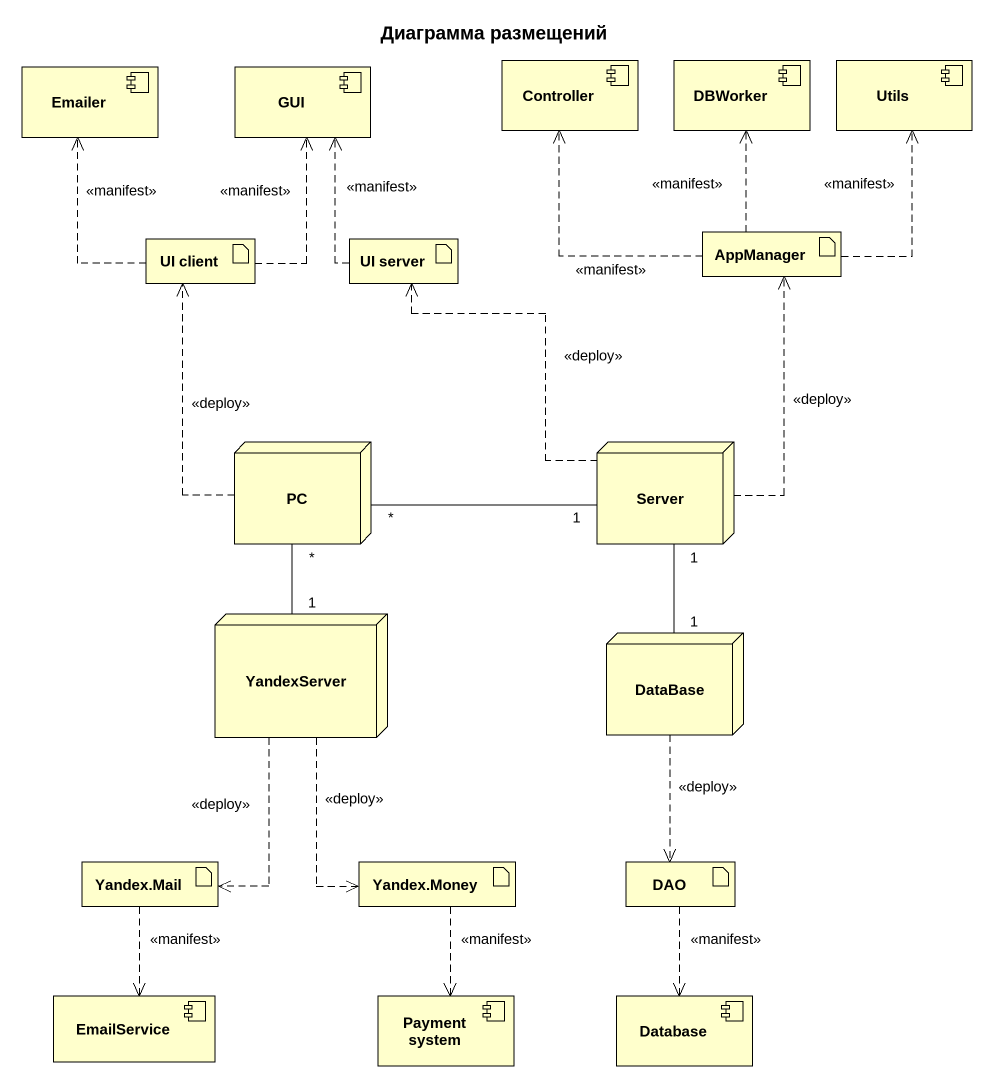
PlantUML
@startuml
title Диаграмма размещений
component Emailer
component GUI
component Controller
component DBWorker
component Utils
artifact "UI client" as UI_client
artifact "UI server" as UI_server
artifact AppManager
node PC
node Server
node YandexServer
node "DataBase" as DataBase_
artifact "Yandex.Mail" as Yandex_Mail
artifact "Yandex.Money" as Yandex_Money
artifact DAO
component EmailService
component "Payment system" as Payment_system
component "Database" as Database_
UI_client .up.> Emailer : <<manifest>>
UI_client .up.> GUI : <<manifest>>
UI_server .up.> GUI : <<manifest>>
AppManager .up.> Controller : <<manifest>>
AppManager .up.> DBWorker : <<manifest>>
AppManager .up.> Utils : <<manifest>>
PC .up.> UI_client : <<deploy>>
PC "*" -right- "1" Server
PC "*" -- "1" YandexServer
Server .up.> UI_server : <<deploy>>
Server .up.> AppManager : <<deploy>>
Server "1" -- "1" DataBase_
YandexServer ..> Yandex_Mail : <<deploy>>
YandexServer ..> Yandex_Money : <<deploy>>
DataBase_ ..> DAO : <<deploy>>
Yandex_Mail ..> EmailService : <<manifest>>
Yandex_Money ..> Payment_system : <<manifest>>
DAO ..> Database_ : <<manifest>>
@enduml
